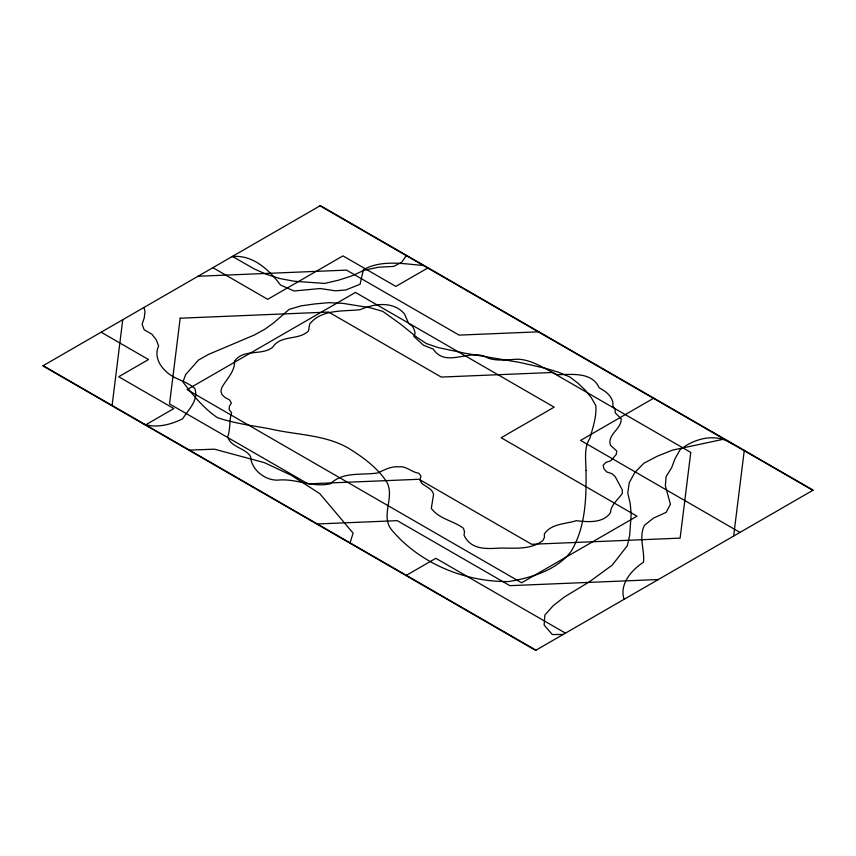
<?xml version="1.0" encoding="UTF-8"?>
<svg xmlns="http://www.w3.org/2000/svg" width="856" height="856" viewBox="0 0 856 856"><rect width="100%" height="100%" fill="white"/><g stroke="black" fill="none" stroke-linecap="round" stroke-linejoin="round"><path stroke-width="1.28" d="M112.104 405.434L122.75 319.716M733.645 536.059L744.281 450.342M349.986 543.228L353.089 533.095L319.737 493.623L291.393 475.337L264.44 462.657L214.417 449.175L188.759 450.138M406.29 255.655L401.689 262.246L393.664 266.409L378.62 267.211L364.164 270.239L352.201 275.76L338.815 280.105L324.724 283.432L294.25 281.25L279.773 278.532L266.302 274.262L254.221 268.912L232.404 256.404M145.691 424.822L173.843 408.569L118.706 376.747L148.505 359.541L101.136 332.192M428.107 267.789L395.846 286.418L342.956 255.88L267.703 299.322L212.887 267.671M653.834 398.115L580.603 440.401L739.969 532.411M406.365 575.328L435.843 558.315L565.474 633.151M724.069 439.117L672.335 450.17L657.355 456.184L643.84 463.224L634.842 472.491L629.299 482.581L627.758 492.949L630.209 503.478L631.193 514.06L629.674 535.278L627.298 545.743L612.222 565.131L589.399 581.791L564.093 597.199L553.19 605.706L544.865 615.068L544.127 625.041L552.323 634.553L563.237 634.435M198.036 276.253L346.509 270.111L459.105 335.113L538.98 331.807M317.405 523.968L397.28 520.662L509.887 585.665L658.36 579.523M231.955 256.672C252.392 254.189 269.148 269.779 280.49 285.027L294.079 290.997L320.219 288.525L335.424 290.826L345.76 289.97L360.087 284.256L363.34 269.768C381.412 259.486 403.604 263.883 423.324 265.488M144.022 424.309C157.065 428.278 170.804 424.651 182.67 418.777C188.438 409.478 198.763 400.629 194.879 388.538C186.052 380.471 172.955 379.347 165.026 370.359C158.414 364.281 154.508 354.609 158.627 346.038L156.316 339.918L151.94 334.247L144.172 329.742L142.107 324.242L144.225 318.004L144.985 311.659L144.022 307.432M732.287 443.868C715.83 432.708 694.879 438.186 680.178 449.657L675.074 458.57L671.65 467.75L666.118 476.535L665.358 485.866L670.441 504.238L666.15 512.37L653.47 518.105L644.45 525.327C638.416 537.429 644.857 549.841 643.487 562.264C631.525 569.957 619.113 584.209 624.11 599.296M320.005 205.836L812.804 490.349M43.196 365.651L535.995 650.164M234.512 361.307C235.122 371.675 226.144 379.336 221.715 387.854L220.923 391.224L222.004 394.616L225.053 397.526L229.515 399.87L231.366 403.026L229.355 406.322L229.215 409.724L231.623 412.71C228.969 420.392 230.66 428.888 227.675 436.86C230.938 447.602 245.276 447.72 250.626 456.612C251.15 469.741 265.328 480.762 278.104 480.109C295.941 478.247 312.879 488.038 330.544 483.683C343.374 471.239 362.109 475.497 378.031 472.876C384.601 469.773 390.999 466.178 398.586 466.83C406.236 465.675 411.575 472.362 418.841 473.197L420.992 476.246L419.975 479.692L421.516 483.019C425.518 486.936 432.269 488.284 433.564 494.49L431.296 508.368C439.246 519.26 453.648 520.673 463.438 528.302L464.541 531.736L464.027 535.193C470.747 549.541 485.598 549.038 499.016 548.097C513.686 547.84 530.57 550.312 542.897 540.543L544.459 537.311L544.373 533.834C551.735 523.369 565.238 524.257 576.27 520.683C587.633 522.053 603.223 523.455 610.467 512.658C610.917 504.462 618.278 499.583 622.376 493.249L622.291 489.878L615.143 476.525L611.954 473.678L606.722 471.934L604.047 468.842L603.116 465.397L605.759 462.508L610.852 460.71L616.224 454.45L616.78 451.048L610.478 445.281C606.936 434.249 621.777 429.156 621.188 418.766L615.154 412.763L615.186 409.382L612.907 406.151C613.795 397.195 606.187 391.481 599.125 387.789C592.02 371.579 571.68 374.607 557.192 374.661C544.502 368.808 532.379 359.841 517.966 359.199C508.164 359.552 497.999 361.35 488.476 358.257C470.982 346.958 446.468 369.011 433.264 349.12L423.399 345.171L413.844 336.429L415.139 333.016L414.154 329.592L412.496 326.296L408.708 323.579L404.471 313.895C393.075 300.702 374.254 303.57 359.937 309.754C342.892 311.498 321.535 309.091 309.701 324.017L308.513 330.865C298.84 340.774 280.704 334.45 272.657 347.311C261.54 356.064 243.222 348.435 234.512 361.307M585.975 470.415C586.424 497.989 585.707 526.986 571.145 551.36C556.379 570.481 531.555 577.682 508.635 581.566C464.808 582.016 420.007 563.601 391.588 529.864C380 515.184 395.547 496.929 386.441 481.447C376.747 467.066 362.249 456.612 347.611 447.709C323.996 434.452 295.973 435.009 270.229 428.899C252.52 425.614 234.469 423.495 217.349 417.61C203.557 408.248 193.028 395.108 182.938 382.033L185.656 374.575L198.528 360.034L208.693 354.33L254.371 334.996L264.579 329.378L273.481 323.044L289.125 309.401L301.098 305.849L314.858 303.934L328.832 302.66L342.956 303.356L370.124 307.743L382.718 311.338L400.501 324.071L417.011 337.371L426.32 343.534L438.304 347.622L464.904 353.218L519.335 362.345L545.679 368.369L558.198 372.103L569.679 376.875L578.228 383.402L585.483 390.4L591.389 397.815L595.787 405.573C596.782 416.744 592.823 427.422 590.009 438.047C583.738 447.763 585.9 459.522 585.975 470.415M180.177 318.207L169.541 403.925L308 483.865L419.055 479.274L531.651 544.277L680.124 538.135L690.771 452.417L552.313 372.478L441.247 377.068L328.651 312.065L180.177 318.207M320.39 205.611L42.8 365.876L535.61 650.389L813.2 490.124L320.39 205.611M355.443 292.431L187.079 389.64L521.625 582.786L637.003 516.179L501.167 437.748L554.153 407.156L355.443 292.431"/></g></svg>
